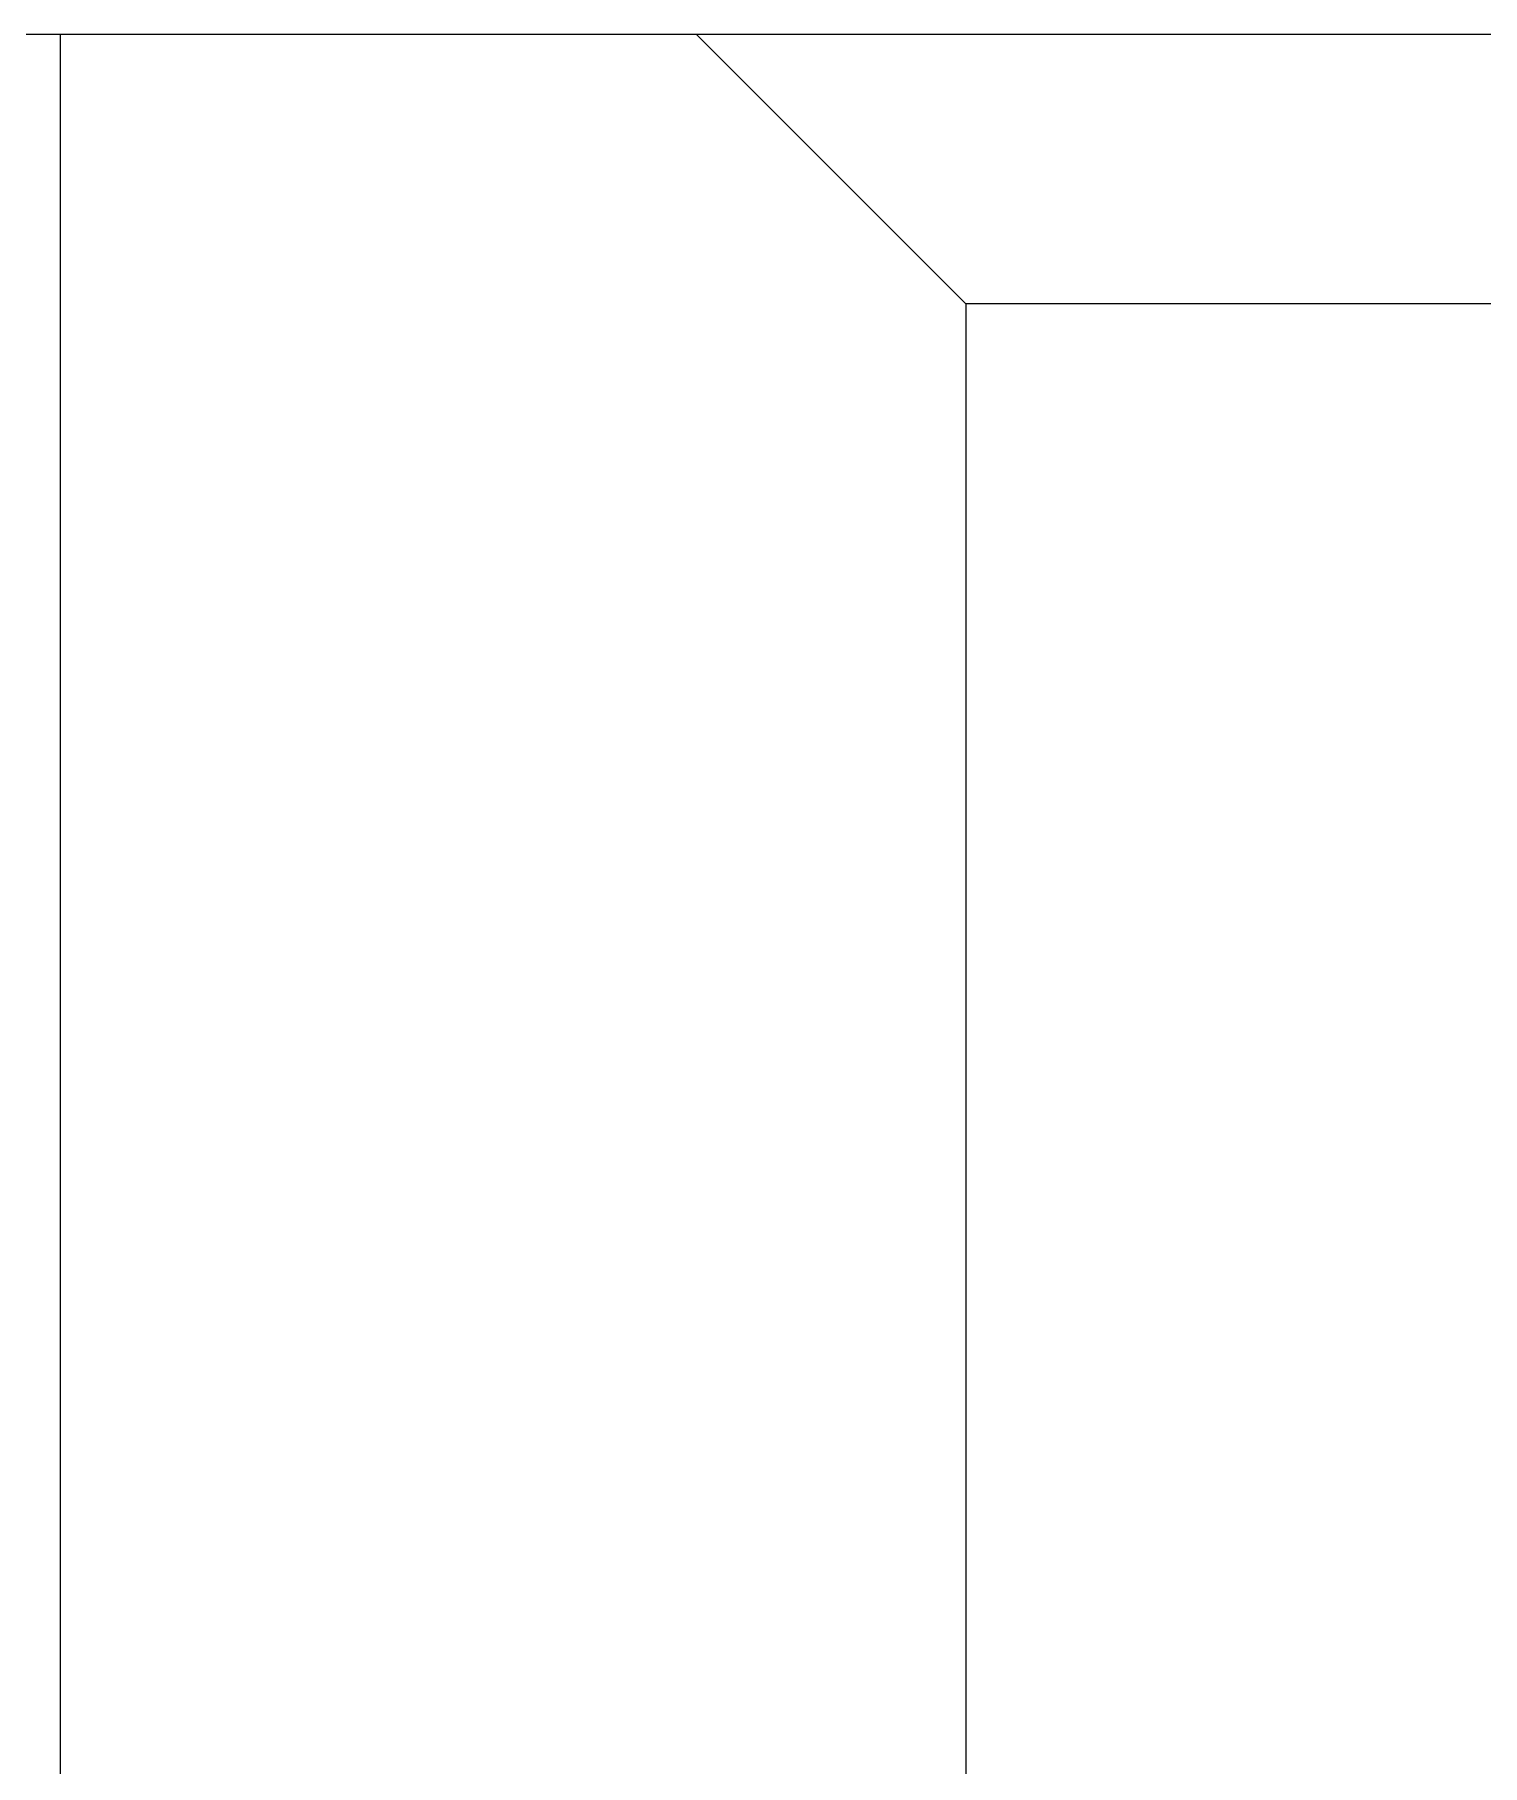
# Model space of a CAD drawing. Header units: millimetres. Extents: x 70151 to 230897, y 35202 to 113211.
# Drawn here: x 182294.2 to 182467, y 70773 to 70979.5 of the extents above; entities that cross this region are included whole.
import ezdxf

# ---------------------------------------------------------------- set-up
doc = ezdxf.new("R2010")
doc.units = ezdxf.units.MM
doc.header["$LTSCALE"] = 50

# ---------------------------------------------------------------- blocks, each defined once
blk = doc.blocks.new('cjscjdeh')
at = {"color": 8}
for p, q in [((155159.52, 69984.99), (153729.39, 69984.99)), ((154169.3, 69984.99), (154169.3, 69520.77)), ((154277.43, 69952.84), (154245.28, 69984.99)), ((154925.53, 69952.84), (154277.43, 69952.84)), ((154277.43, 69952.84), (154277.43, 69628.9))]:
    blk.add_line(p, q, dxfattribs=at)

msp = doc.modelspace()

# ---------------------------------------------------------------- block references
msp.add_blockref('cjscjdeh', (28127.9, 994.56))

doc.saveas('drawing.dxf')
